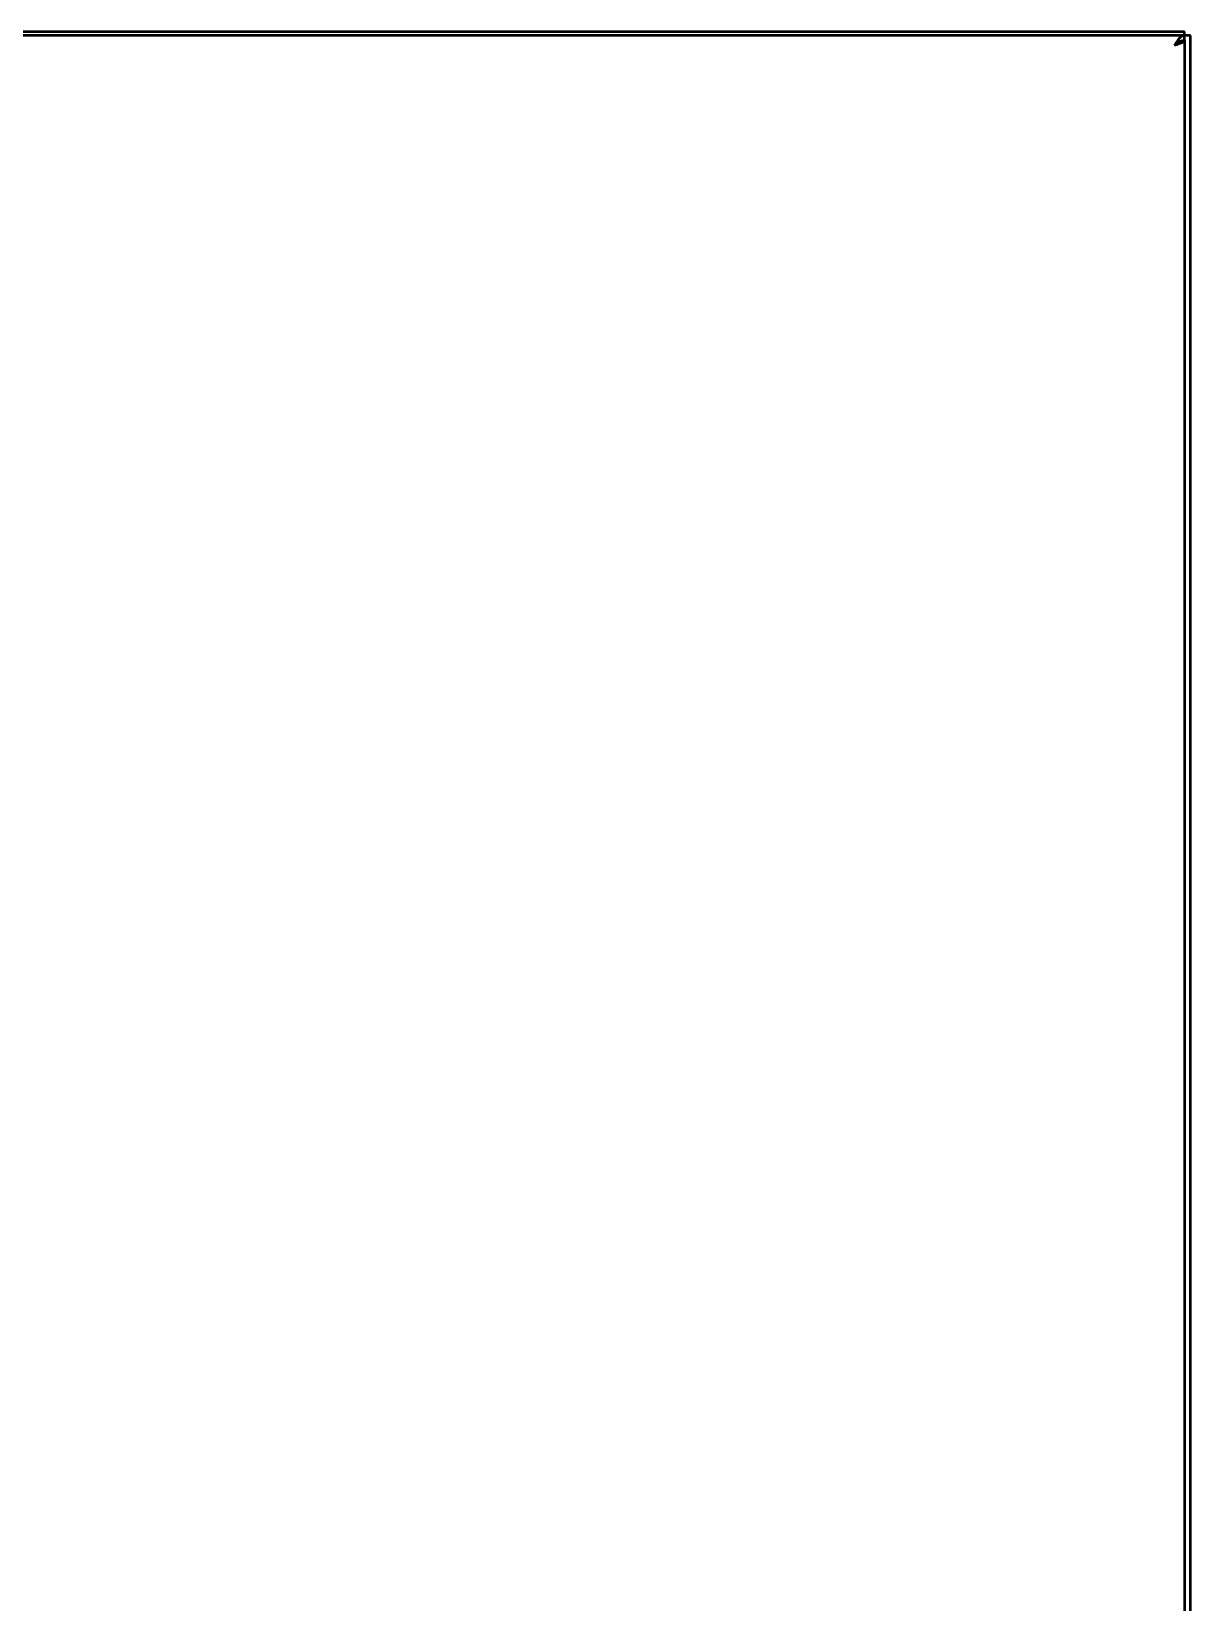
# Model space of a CAD drawing. Header units: millimetres. Extents: x 0 to 71, y -13 to 180.
# Drawn here: x 35.68 to 71.48, y 131.46 to 180 of the extents above; entities that cross this region are included whole.
import ezdxf

# ---------------------------------------------------------------- set-up
doc = ezdxf.new("R2010")
doc.units = ezdxf.units.MM
doc.layers.add('Visible (ANSI)', color=7, linetype='Continuous', lineweight=50)

msp = doc.modelspace()

# ---------------------------------------------------------------- linework, layer by layer
at = {"layer": 'Visible (ANSI)'}
for p, q in [((-0.114, 179.879), (71.285, 179.879)), ((0.52, 180), (70.65, 180)), ((70.65, 180), (71.285, 180)), ((71.249, 179.724), (71.285, 179.724)), ((71.285, 179.879), (71.285, 180)), ((71.285, 179.727), (71.285, 179.879)), ((71.477, 179.878), (71.285, 179.878)), ((71.285, 179.724), (71.285, 10.395)), ((71.477, 0), (71.477, 179.878)), ((70.985, 179.577), (70.989, 179.581))]:
    msp.add_line(p, q, dxfattribs=at)
for points, knots in [([(71.285, 179.879), (71.219, 179.879), (71.153, 179.822), (71.087, 179.733), (71.051, 179.686), (71.016, 179.63), (70.98, 179.574)], [0, 0, 0, 0, 1.022257, 1.022257, 1.022257, 1.570796, 1.570796, 1.570796, 1.570796]), ([(70.98, 179.574), (71.059, 179.636), (71.137, 179.696), (71.216, 179.717), (71.239, 179.723), (71.262, 179.727), (71.285, 179.727)], [0, 0, 0, 0, 1.215675, 1.215675, 1.215675, 1.570796, 1.570796, 1.570796, 1.570796]), ([(70.98, 179.574), (71.084, 179.607), (71.186, 179.639), (71.24, 179.672), (71.269, 179.689), (71.285, 179.707), (71.285, 179.724)], [0, 0, 0, 0, 1.022257, 1.022257, 1.022257, 1.570796, 1.570796, 1.570796, 1.570796])]:
    msp.add_open_spline(points, degree=3, knots=knots, dxfattribs=at)
msp.add_open_spline([(70.98, 179.574), (71.029, 179.605), (71.076, 179.635), (71.104, 179.665)], degree=3, dxfattribs=at)

doc.saveas('drawing.dxf')
